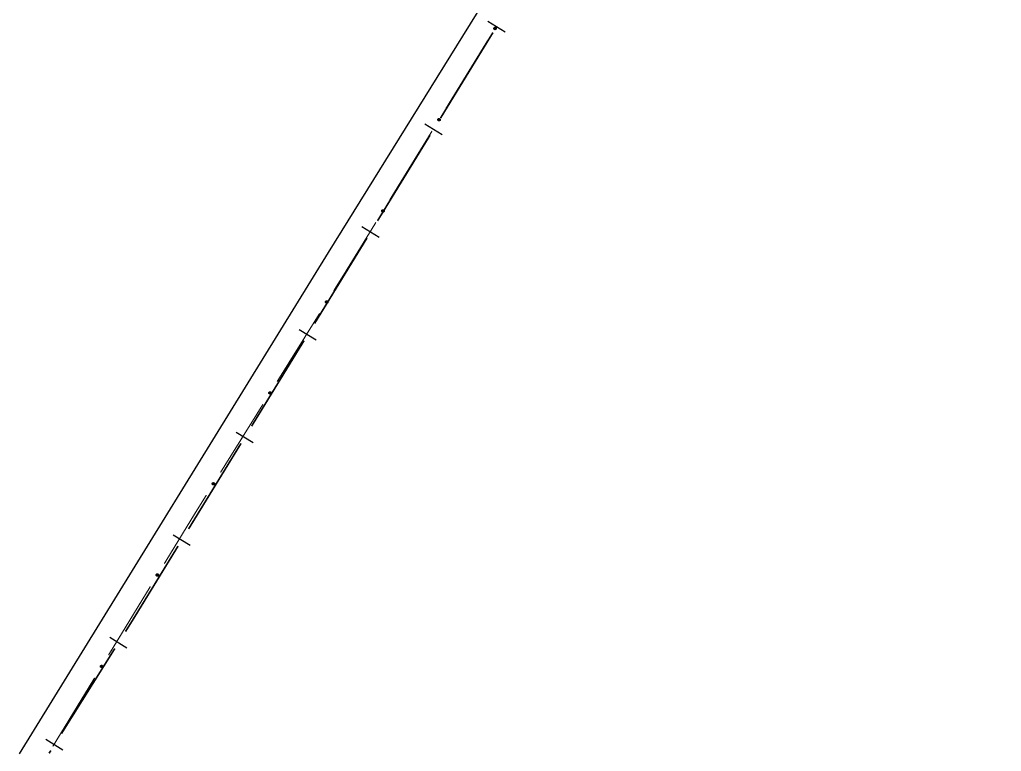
# Model space of a CAD drawing. Extents: x 209193 to 212081, y 4877574 to 4880493.
# Drawn here: x 211115.3 to 211262, y 4879059.6 to 4879168.9 of the extents above; entities that cross this region are included whole.
import ezdxf

# ---------------------------------------------------------------- set-up
doc = ezdxf.new("R2010")
doc.units = 0
doc.header["$LTSCALE"] = 1.5
doc.header["$MEASUREMENT"] = 0
for name, color, linetype in [('LM-LIM-SETORES-BAIRROS', 250, 'CONTINUOUS'), ('SV-EIXO-ROD-ESTR', 7, 'CONTINUOUS'), ('SV-EST-MUNIC-PAV', 20, 'CONTINUOUS')]:
    doc.layers.add(name, color=color, linetype=linetype)

msp = doc.modelspace()

# ---------------------------------------------------------------- linework, layer by layer
at = {"layer": 'LM-LIM-SETORES-BAIRROS'}
for points in [[(211187.806091, 4879167.08325), (211185.248997, 4879168.652095)], [(211178.393022, 4879151.74069), (211175.835929, 4879153.309535)], [(211168.979954, 4879136.39813), (211166.422861, 4879137.966975)], [(211159.566886, 4879121.05557), (211157.009793, 4879122.624415)], [(211150.153818, 4879105.71301), (211147.596724, 4879107.281855)], [(211140.74075, 4879090.37045), (211138.183656, 4879091.939295)], [(211131.283836, 4879075.03699), (211128.742972, 4879076.631985)], [(211121.713865, 4879059.791805), (211119.173001, 4879061.3868)]]:
    msp.add_lwpolyline(points, dxfattribs=at)
at = {"layer": 'LM-LIM-SETORES-BAIRROS', "const_width": 0.25}
for points in [[(211178.160372, 4879154.229841), (211186.004596, 4879167.015308)], [(211168.747304, 4879138.887281), (211176.591527, 4879151.672748)], [(211159.334236, 4879123.544721), (211167.178459, 4879136.330188)], [(211149.921168, 4879108.202161), (211157.765391, 4879120.987628)], [(211140.508099, 4879092.859601), (211148.352323, 4879105.645068)], [(211132.192738, 4879079.306217), (211138.939255, 4879090.302508)], [(211131.076734, 4879077.528397), (211132.140064, 4879079.222306)], [(211132.140064, 4879079.222306), (211132.192738, 4879079.306217)], [(211121.506763, 4879062.283212), (211129.481739, 4879074.987533)], [(211119.653101, 4879059.330285), (211119.911768, 4879059.742348)]]:
    msp.add_lwpolyline(points, dxfattribs=at)
at = {"layer": 'SV-EIXO-ROD-ESTR'}
for points in [[(211186.485388, 4879167.686712), (211186.497411, 4879167.639304), (211186.498051, 4879167.596101), (211186.488213, 4879167.559914), (211186.471181, 4879167.530204), (211186.450333, 4879167.501771), (211186.42299, 4879167.477742), (211186.386734, 4879167.457795), (211186.339263, 4879167.4454), (211186.294962, 4879167.447654), (211186.258969, 4879167.455401), (211186.226966, 4879167.471377), (211186.199684, 4879167.492092), (211186.175663, 4879167.52132), (211186.155808, 4879167.558259), (211186.1445, 4879167.606296), (211186.144163, 4879167.648655), (211186.154598, 4879167.683407), (211186.170863, 4879167.715479), (211186.192495, 4879167.744251), (211186.219472, 4879167.767684), (211186.256699, 4879167.787608), (211186.304259, 4879167.798141), (211186.346503, 4879167.798959), (211186.381393, 4879167.789015), (211186.412607, 4879167.772291), (211186.441379, 4879167.751728), (211186.466678, 4879167.725247), (211186.485388, 4879167.686712)], [(211178.106199, 4879154.056261), (211178.118223, 4879154.008853), (211178.118862, 4879153.96565), (211178.109024, 4879153.929463), (211178.091992, 4879153.899753), (211178.071144, 4879153.87132), (211178.043801, 4879153.847291), (211178.007546, 4879153.827344), (211177.960074, 4879153.814949), (211177.915774, 4879153.817203), (211177.87978, 4879153.82495), (211177.847777, 4879153.840926), (211177.820495, 4879153.861641), (211177.796475, 4879153.890869), (211177.776619, 4879153.927808), (211177.765311, 4879153.975844), (211177.764975, 4879154.018204), (211177.77541, 4879154.052956), (211177.791674, 4879154.085027), (211177.813306, 4879154.1138), (211177.840283, 4879154.137233), (211177.877511, 4879154.157157), (211177.92507, 4879154.16769), (211177.967315, 4879154.168508), (211178.002204, 4879154.158564), (211178.033419, 4879154.14184), (211178.062191, 4879154.121277), (211178.087489, 4879154.094796), (211178.106199, 4879154.056261)], [(211169.727011, 4879140.42581), (211169.739034, 4879140.378402), (211169.739674, 4879140.335199), (211169.729835, 4879140.299012), (211169.712804, 4879140.269301), (211169.691956, 4879140.240869), (211169.664613, 4879140.21684), (211169.628357, 4879140.196893), (211169.580885, 4879140.184498), (211169.536585, 4879140.186752), (211169.500592, 4879140.194499), (211169.468589, 4879140.210475), (211169.441307, 4879140.23119), (211169.417286, 4879140.260418), (211169.397431, 4879140.297357), (211169.386122, 4879140.345393), (211169.385786, 4879140.387753), (211169.396221, 4879140.422504), (211169.412486, 4879140.454576), (211169.434118, 4879140.483349), (211169.461094, 4879140.506781), (211169.498322, 4879140.526706), (211169.545882, 4879140.537239), (211169.588126, 4879140.538057), (211169.623016, 4879140.528113), (211169.65423, 4879140.511389), (211169.683002, 4879140.490826), (211169.708301, 4879140.464345), (211169.727011, 4879140.42581)], [(211161.320796, 4879126.811258), (211161.332514, 4879126.763774), (211161.332875, 4879126.720568), (211161.322804, 4879126.684445), (211161.305581, 4879126.654845), (211161.28455, 4879126.626547), (211161.257053, 4879126.602695), (211161.220669, 4879126.582982), (211161.173119, 4879126.570893), (211161.128834, 4879126.573433), (211161.092891, 4879126.581411), (211161.060992, 4879126.597593), (211161.033844, 4879126.618484), (211161.010012, 4879126.647866), (211160.990395, 4879126.684932), (211160.979397, 4879126.73304), (211160.979334, 4879126.775401), (211160.989992, 4879126.810085), (211161.006463, 4879126.842051), (211161.02828, 4879126.870684), (211161.055407, 4879126.893942), (211161.092763, 4879126.913626), (211161.140389, 4879126.923853), (211161.182638, 4879126.924398), (211161.217463, 4879126.914229), (211161.248569, 4879126.897305), (211161.277208, 4879126.876556), (211161.302335, 4879126.849913), (211161.320796, 4879126.811258)], [(211152.853939, 4879113.23509), (211152.865657, 4879113.187606), (211152.866018, 4879113.1444), (211152.855946, 4879113.108277), (211152.838724, 4879113.078677), (211152.817693, 4879113.050379), (211152.790195, 4879113.026527), (211152.753812, 4879113.006814), (211152.706262, 4879112.994725), (211152.661977, 4879112.997265), (211152.626034, 4879113.005244), (211152.594135, 4879113.021425), (211152.566987, 4879113.042316), (211152.543155, 4879113.071699), (211152.523538, 4879113.108765), (211152.51254, 4879113.156873), (211152.512476, 4879113.199233), (211152.523135, 4879113.233917), (211152.539606, 4879113.265884), (211152.561423, 4879113.294516), (211152.58855, 4879113.317774), (211152.625906, 4879113.337459), (211152.673532, 4879113.347685), (211152.715781, 4879113.34823), (211152.750605, 4879113.338062), (211152.781711, 4879113.321137), (211152.81035, 4879113.300389), (211152.835478, 4879113.273746), (211152.853939, 4879113.23509)], [(211144.387082, 4879099.658923), (211144.398799, 4879099.611439), (211144.39916, 4879099.568233), (211144.389089, 4879099.53211), (211144.371866, 4879099.50251), (211144.350836, 4879099.474212), (211144.323338, 4879099.450359), (211144.286955, 4879099.430646), (211144.239404, 4879099.418558), (211144.195119, 4879099.421097), (211144.159177, 4879099.429076), (211144.127277, 4879099.445258), (211144.10013, 4879099.466148), (211144.076298, 4879099.495531), (211144.056681, 4879099.532597), (211144.045682, 4879099.580705), (211144.045619, 4879099.623066), (211144.056278, 4879099.65775), (211144.072749, 4879099.689716), (211144.094566, 4879099.718349), (211144.121693, 4879099.741607), (211144.159048, 4879099.761291), (211144.206675, 4879099.771517), (211144.248924, 4879099.772063), (211144.283748, 4879099.761894), (211144.314854, 4879099.744969), (211144.343493, 4879099.724221), (211144.368621, 4879099.697578), (211144.387082, 4879099.658923)], [(211136.006784, 4879086.030602), (211136.01896, 4879085.983233), (211136.019739, 4879085.940033), (211136.010018, 4879085.903814), (211135.993082, 4879085.874049), (211135.972326, 4879085.845549), (211135.94506, 4879085.821432), (211135.908869, 4879085.801368), (211135.861438, 4879085.78882), (211135.81713, 4879085.790931), (211135.781112, 4879085.798562), (211135.749058, 4879085.814435), (211135.721709, 4879085.835062), (211135.697595, 4879085.864213), (211135.67762, 4879085.901087), (211135.666157, 4879085.949087), (211135.665684, 4879085.991445), (211135.676007, 4879086.02623), (211135.692168, 4879086.058354), (211135.713707, 4879086.087197), (211135.740608, 4879086.110716), (211135.777771, 4879086.13076), (211135.825297, 4879086.141447), (211135.867538, 4879086.142401), (211135.90246, 4879086.132569), (211135.933728, 4879086.115946), (211135.962566, 4879086.095476), (211135.98795, 4879086.069077), (211136.006784, 4879086.030602)], [(211127.671588, 4879072.373204), (211127.683764, 4879072.325836), (211127.684543, 4879072.282635), (211127.674822, 4879072.246416), (211127.657886, 4879072.216651), (211127.63713, 4879072.188151), (211127.609864, 4879072.164034), (211127.573673, 4879072.14397), (211127.526242, 4879072.131423), (211127.481934, 4879072.133534), (211127.445916, 4879072.141165), (211127.413862, 4879072.157037), (211127.386513, 4879072.177664), (211127.362399, 4879072.206815), (211127.342424, 4879072.24369), (211127.330961, 4879072.291689), (211127.330488, 4879072.334047), (211127.340811, 4879072.368833), (211127.356972, 4879072.400957), (211127.378511, 4879072.429799), (211127.405412, 4879072.453318), (211127.442576, 4879072.473363), (211127.490101, 4879072.484049), (211127.532343, 4879072.485003), (211127.567264, 4879072.475171), (211127.598532, 4879072.458548), (211127.62737, 4879072.438078), (211127.652754, 4879072.411679), (211127.671588, 4879072.373204)]]:
    msp.add_lwpolyline(points, close=True, dxfattribs=at)
for points in [[(211186.192495, 4879167.744251), (211186.144163, 4879167.648655)], [(211186.219472, 4879167.767684), (211186.1445, 4879167.606296)], [(211186.204252, 4879167.751938), (211186.147275, 4879167.633197)], [(211186.237228, 4879167.771709), (211186.153821, 4879167.58913)], [(211186.256699, 4879167.787608), (211186.155808, 4879167.558259)], [(211186.279771, 4879167.788803), (211186.166894, 4879167.542651)], [(211186.304259, 4879167.798141), (211186.175663, 4879167.52132)], [(211186.323391, 4879167.797226), (211186.189257, 4879167.511285)], [(211186.346503, 4879167.798959), (211186.199684, 4879167.492092)], [(211186.361475, 4879167.791433), (211186.214478, 4879167.484568)], [(211186.381393, 4879167.789015), (211186.226966, 4879167.471377)], [(211186.395272, 4879167.778666), (211186.241662, 4879167.466255)], [(211186.412607, 4879167.772291), (211186.258969, 4879167.455401)], [(211186.425943, 4879167.758209), (211186.28109, 4879167.454832)], [(211186.441379, 4879167.751728), (211186.294962, 4879167.447654)], [(211186.451431, 4879167.734532), (211186.319888, 4879167.450201)], [(211186.466678, 4879167.725247), (211186.339263, 4879167.4454)], [(211186.474061, 4879167.706205), (211186.363241, 4879167.455585)], [(211186.485388, 4879167.686712), (211186.386734, 4879167.457795)], [(211186.490888, 4879167.660623), (211186.408376, 4879167.474289)], [(211186.497411, 4879167.639304), (211186.42299, 4879167.477742)], [(211186.497882, 4879167.614678), (211186.440457, 4879167.497815)], [(211186.498051, 4879167.596101), (211186.450333, 4879167.501771)], [(211177.813306, 4879154.1138), (211177.764975, 4879154.018204)], [(211177.840283, 4879154.137233), (211177.765311, 4879153.975844)], [(211177.825063, 4879154.121486), (211177.768086, 4879154.002746)], [(211177.85804, 4879154.141258), (211177.774632, 4879153.958678)], [(211177.877511, 4879154.157157), (211177.776619, 4879153.927808)], [(211177.900583, 4879154.158351), (211177.787705, 4879153.9122)], [(211177.92507, 4879154.16769), (211177.796475, 4879153.890869)], [(211177.944203, 4879154.166775), (211177.810068, 4879153.880834)], [(211177.967315, 4879154.168508), (211177.820495, 4879153.861641)], [(211177.982287, 4879154.160982), (211177.83529, 4879153.854117)], [(211178.002204, 4879154.158564), (211177.847777, 4879153.840926)], [(211178.016083, 4879154.148215), (211177.862474, 4879153.835804)], [(211178.033419, 4879154.14184), (211177.87978, 4879153.82495)], [(211178.046755, 4879154.127758), (211177.901901, 4879153.82438)], [(211178.062191, 4879154.121277), (211177.915774, 4879153.817203)], [(211178.072243, 4879154.104081), (211177.9407, 4879153.81975)], [(211178.087489, 4879154.094796), (211177.960074, 4879153.814949)], [(211178.094872, 4879154.075754), (211177.984053, 4879153.825134)], [(211178.106199, 4879154.056261), (211178.007546, 4879153.827344)], [(211178.111699, 4879154.030171), (211178.029187, 4879153.843838)], [(211178.118223, 4879154.008853), (211178.043801, 4879153.847291)], [(211178.118693, 4879153.984227), (211178.061268, 4879153.867363)], [(211178.118862, 4879153.96565), (211178.071144, 4879153.87132)], [(211169.434118, 4879140.483349), (211169.385786, 4879140.387753)], [(211169.461094, 4879140.506781), (211169.386122, 4879140.345393)], [(211169.445875, 4879140.491035), (211169.388898, 4879140.372295)], [(211169.478851, 4879140.510806), (211169.395444, 4879140.328227)], [(211169.498322, 4879140.526706), (211169.397431, 4879140.297357)], [(211169.521394, 4879140.5279), (211169.408517, 4879140.281749)], [(211169.545882, 4879140.537239), (211169.417286, 4879140.260418)], [(211169.565014, 4879140.536324), (211169.43088, 4879140.250383)], [(211169.588126, 4879140.538057), (211169.441307, 4879140.23119)], [(211169.603098, 4879140.530531), (211169.456101, 4879140.223666)], [(211169.623016, 4879140.528113), (211169.468589, 4879140.210475)], [(211169.636895, 4879140.517764), (211169.483285, 4879140.205353)], [(211169.65423, 4879140.511389), (211169.500592, 4879140.194499)], [(211169.667566, 4879140.497307), (211169.522713, 4879140.193929)], [(211169.683002, 4879140.490826), (211169.536585, 4879140.186752)], [(211169.693054, 4879140.47363), (211169.561511, 4879140.189299)], [(211169.708301, 4879140.464345), (211169.580885, 4879140.184498)], [(211169.715684, 4879140.445303), (211169.604864, 4879140.194683)], [(211169.727011, 4879140.42581), (211169.628357, 4879140.196893)], [(211169.732511, 4879140.39972), (211169.649999, 4879140.213387)], [(211169.739034, 4879140.378402), (211169.664613, 4879140.21684)], [(211169.739505, 4879140.353776), (211169.68208, 4879140.236912)], [(211169.739674, 4879140.335199), (211169.691956, 4879140.240869)], [(211161.02828, 4879126.870684), (211160.979334, 4879126.775401)], [(211161.055407, 4879126.893942), (211160.979397, 4879126.73304)], [(211161.040086, 4879126.878294), (211160.982345, 4879126.759924)], [(211161.07319, 4879126.897852), (211160.988607, 4879126.715815)], [(211161.092763, 4879126.913626), (211160.990395, 4879126.684932)], [(211161.115842, 4879126.914672), (211161.001381, 4879126.669253)], [(211161.140389, 4879126.923853), (211161.010012, 4879126.647866)], [(211161.159515, 4879126.922814), (211161.023541, 4879126.637743)], [(211161.182638, 4879126.924398), (211161.033844, 4879126.618484)], [(211161.197561, 4879126.916776), (211161.048589, 4879126.610865)], [(211161.217463, 4879126.914229), (211161.060992, 4879126.597593)], [(211161.231275, 4879126.903791), (211161.075655, 4879126.592377)], [(211161.248569, 4879126.897305), (211161.092891, 4879126.581411)], [(211161.261813, 4879126.883137), (211161.115008, 4879126.580699)], [(211161.277208, 4879126.876556), (211161.128834, 4879126.573433)], [(211161.287148, 4879126.859296), (211161.153776, 4879126.575819)], [(211161.302335, 4879126.849913), (211161.173119, 4879126.570893)], [(211161.309595, 4879126.830824), (211161.197163, 4879126.580923)], [(211161.320796, 4879126.811258), (211161.220669, 4879126.582982)], [(211161.326128, 4879126.785134), (211161.242417, 4879126.599336)], [(211161.332514, 4879126.763774), (211161.257053, 4879126.602695)], [(211161.332826, 4879126.739145), (211161.274649, 4879126.622654)], [(211161.332875, 4879126.720568), (211161.28455, 4879126.626547)], [(211152.561423, 4879113.294516), (211152.512476, 4879113.199233)], [(211152.58855, 4879113.317774), (211152.51254, 4879113.156873)], [(211152.573229, 4879113.302127), (211152.515488, 4879113.183756)], [(211152.606333, 4879113.321685), (211152.52175, 4879113.139647)], [(211152.625906, 4879113.337459), (211152.523538, 4879113.108765)], [(211152.648985, 4879113.338504), (211152.534523, 4879113.093086)], [(211152.673532, 4879113.347685), (211152.543155, 4879113.071699)], [(211152.692658, 4879113.346646), (211152.556684, 4879113.061576)], [(211152.715781, 4879113.34823), (211152.566987, 4879113.042316)], [(211152.730704, 4879113.340608), (211152.581732, 4879113.034697)], [(211152.750605, 4879113.338062), (211152.594135, 4879113.021425)], [(211152.764417, 4879113.327623), (211152.608798, 4879113.016209)], [(211152.781711, 4879113.321137), (211152.626034, 4879113.005244)], [(211152.794956, 4879113.306969), (211152.648151, 4879113.004532)], [(211152.81035, 4879113.300389), (211152.661977, 4879112.997265)], [(211152.820291, 4879113.283128), (211152.686919, 4879112.999651)], [(211152.835478, 4879113.273746), (211152.706262, 4879112.994725)], [(211152.842738, 4879113.254656), (211152.730306, 4879113.004756)], [(211152.853939, 4879113.23509), (211152.753812, 4879113.006814)], [(211152.859271, 4879113.208966), (211152.77556, 4879113.023169)], [(211152.865657, 4879113.187606), (211152.790195, 4879113.026527)], [(211152.865969, 4879113.162977), (211152.807792, 4879113.046487)], [(211152.866018, 4879113.1444), (211152.817693, 4879113.050379)], [(211144.094566, 4879099.718349), (211144.045619, 4879099.623066)], [(211144.121693, 4879099.741607), (211144.045682, 4879099.580705)], [(211144.106372, 4879099.725959), (211144.048631, 4879099.607588)], [(211144.139475, 4879099.745517), (211144.054893, 4879099.563479)], [(211144.159048, 4879099.761291), (211144.056681, 4879099.532597)], [(211144.182128, 4879099.762337), (211144.067666, 4879099.516918)], [(211144.206675, 4879099.771517), (211144.076298, 4879099.495531)], [(211144.225801, 4879099.770479), (211144.089826, 4879099.485408)], [(211144.248924, 4879099.772063), (211144.10013, 4879099.466148)], [(211144.263847, 4879099.764441), (211144.114875, 4879099.458529)], [(211144.283748, 4879099.761894), (211144.127277, 4879099.445258)], [(211144.29756, 4879099.751456), (211144.14194, 4879099.440042)], [(211144.314854, 4879099.744969), (211144.159177, 4879099.429076)], [(211144.328099, 4879099.730802), (211144.181293, 4879099.428364)], [(211144.343493, 4879099.724221), (211144.195119, 4879099.421097)], [(211144.353434, 4879099.706961), (211144.220062, 4879099.423484)], [(211144.368621, 4879099.697578), (211144.239404, 4879099.418558)], [(211144.375881, 4879099.678489), (211144.263448, 4879099.428588)], [(211144.387082, 4879099.658923), (211144.286955, 4879099.430646)], [(211144.392414, 4879099.632799), (211144.308703, 4879099.447001)], [(211144.398799, 4879099.611439), (211144.323338, 4879099.450359)], [(211144.399111, 4879099.58681), (211144.340935, 4879099.470319)], [(211144.39916, 4879099.568233), (211144.350836, 4879099.474212)], [(211135.713707, 4879086.087197), (211135.665684, 4879085.991445)], [(211135.740608, 4879086.110716), (211135.666157, 4879085.949087)], [(211135.725439, 4879086.094921), (211135.668845, 4879085.975997)], [(211135.758352, 4879086.114798), (211135.675533, 4879085.931951)], [(211135.777771, 4879086.13076), (211135.67762, 4879085.901087)], [(211135.80084, 4879086.132029), (211135.688756, 4879085.885515)], [(211135.825297, 4879086.141447), (211135.697595, 4879085.864213)], [(211135.844432, 4879086.140593), (211135.71122, 4879085.854221)], [(211135.867538, 4879086.142401), (211135.721709, 4879085.835062)], [(211135.882535, 4879086.134923), (211135.736528, 4879085.827586)], [(211135.90246, 4879086.132569), (211135.749058, 4879085.814435)], [(211135.916372, 4879086.122265), (211135.76377, 4879085.809361)], [(211135.933728, 4879086.115946), (211135.781112, 4879085.798562)], [(211135.947109, 4879086.101907), (211135.803235, 4879085.798064)], [(211135.962566, 4879086.095476), (211135.81713, 4879085.790931)], [(211135.972673, 4879086.078312), (211135.842048, 4879085.793559)], [(211135.98795, 4879086.069077), (211135.861438, 4879085.78882)], [(211135.995394, 4879086.050058), (211135.885383, 4879085.799082)], [(211136.006784, 4879086.030602), (211135.908869, 4879085.801368)], [(211136.012368, 4879086.00453), (211135.930458, 4879085.817932)], [(211136.01896, 4879085.983233), (211135.94506, 4879085.821432)], [(211136.01951, 4879085.958609), (211135.962463, 4879085.841561)], [(211136.019739, 4879085.940033), (211135.972326, 4879085.845549)], [(211127.378511, 4879072.429799), (211127.330488, 4879072.334047)], [(211127.405412, 4879072.453318), (211127.330961, 4879072.291689)], [(211127.390243, 4879072.437523), (211127.333649, 4879072.3186)], [(211127.423156, 4879072.457401), (211127.340338, 4879072.274553)], [(211127.442576, 4879072.473363), (211127.342424, 4879072.24369)], [(211127.465644, 4879072.474632), (211127.353561, 4879072.228118)], [(211127.490101, 4879072.484049), (211127.362399, 4879072.206815)], [(211127.509236, 4879072.483195), (211127.376024, 4879072.196823)], [(211127.532343, 4879072.485003), (211127.386513, 4879072.177664)], [(211127.547339, 4879072.477526), (211127.401332, 4879072.170188)], [(211127.567264, 4879072.475171), (211127.413862, 4879072.157037)], [(211127.581176, 4879072.464867), (211127.428575, 4879072.151963)], [(211127.598532, 4879072.458548), (211127.445916, 4879072.141165)], [(211127.611913, 4879072.44451), (211127.468039, 4879072.140666)], [(211127.62737, 4879072.438078), (211127.481934, 4879072.133534)], [(211127.637477, 4879072.420915), (211127.506852, 4879072.136161)], [(211127.652754, 4879072.411679), (211127.526242, 4879072.131423)], [(211127.660198, 4879072.392661), (211127.550188, 4879072.141685)], [(211127.671588, 4879072.373204), (211127.573673, 4879072.14397)], [(211127.677172, 4879072.347133), (211127.595262, 4879072.160534)], [(211127.683764, 4879072.325836), (211127.609864, 4879072.164034)], [(211127.684315, 4879072.301211), (211127.627267, 4879072.184163)], [(211127.684543, 4879072.282635), (211127.63713, 4879072.188151)]]:
    msp.add_lwpolyline(points, dxfattribs=at)
at = {"layer": 'SV-EIXO-ROD-ESTR', "const_width": 0.18}
for points in [[(211185.268966, 4879165.918153), (211178.984575, 4879155.695314)], [(211176.889778, 4879152.287702), (211170.605386, 4879142.064863)], [(211168.510589, 4879138.65725), (211164.320995, 4879131.842025)], [(211163.801426, 4879130.996841), (211162.209716, 4879128.444617)], [(211164.320995, 4879131.842025), (211163.801426, 4879130.996841)], [(211160.093002, 4879125.050575), (211153.742859, 4879114.868449)], [(211151.626145, 4879111.474407), (211145.276002, 4879101.292282)], [(211143.159288, 4879097.89824), (211141.571752, 4879095.352708)], [(211141.571752, 4879095.352708), (211141.35734, 4879095.00891)], [(211141.35734, 4879095.00891), (211136.87987, 4879087.672479)], [(211134.796071, 4879084.25813), (211128.544674, 4879074.015081)], [(211126.460875, 4879070.600732), (211120.209478, 4879060.357684)]]:
    msp.add_lwpolyline(points, dxfattribs=at)
at = {"layer": 'SV-EST-MUNIC-PAV', "linetype": 'Continuous'}
msp.add_polyline3d([(211115.251105, 4879059.241212, 9.410461), (211161.430102, 4879134.150817, 9.717222), (211233.421427, 4879250.109126, 9.644329), (211299.747757, 4879358.032129, 9.887897), (211315.6452, 4879383.850672, 11.044845)], dxfattribs=at)

doc.saveas('drawing.dxf')
